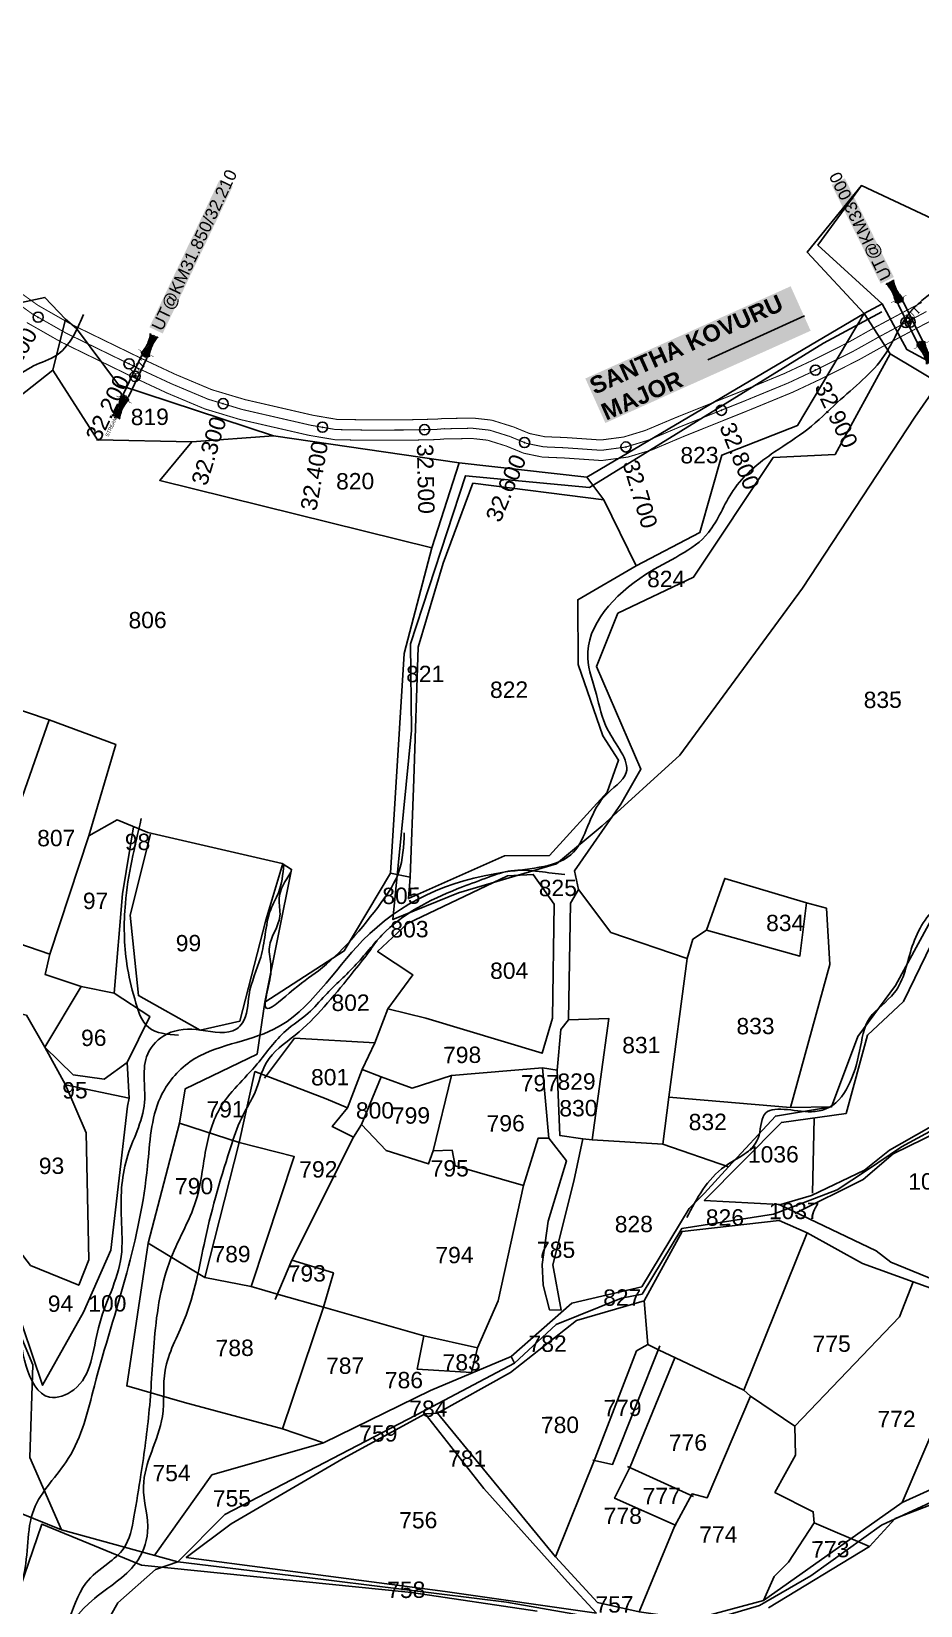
# Model space of a CAD drawing. Header units: inches. Extents: x 210717 to 251299, y 1601244 to 1613022.
# Drawn here: x 215051 to 215920, y 1608617 to 1610156 of the extents above; entities that cross this region are included whole.
import ezdxf
from ezdxf.enums import TextEntityAlignment as Align

# ---------------------------------------------------------------- set-up
doc = ezdxf.new("R2010")
doc.units = ezdxf.units.IN
doc.header["$LTSCALE"] = 15
doc.header["$MEASUREMENT"] = 0
doc.header["$PDMODE"] = 32
doc.header["$PDSIZE"] = 10
doc.linetypes.add('HIDDEN2', pattern=[0.1875, 0.125, -0.0625])
for name, color, linetype in [('BLOCK', 72, 'Continuous'), ('CANAL1', 7, 'Continuous'), ('CHANAGE', 1, 'Continuous'), ('PLOT', 7, 'Continuous'), ('PLOT NO', 7, 'Continuous'), ('POINT', 2, 'Continuous'), ('RE REMARKS', 7, 'Continuous'), ('REMARK', 6, 'Continuous'), ('ROAD', 1, 'Continuous'), ('STREAM', 4, 'Continuous'), ('STRUCTURE', 5, 'Continuous'), ('text2', 7, 'Continuous')]:
    doc.layers.add(name, color=color, linetype=linetype)
doc.styles.add('FONT2', font='Times New Roman')
doc.styles.get("Standard").update_dxf_attribs({"font": 'arial.ttf'})
doc.dimstyles.get("Standard").update_dxf_attribs({"dimtxt": 0.18, "dimasz": 0.18, "dimexe": 0.18, "dimexo": 0.0625, "dimgap": 0.09, "dimtad": 0, "dimtih": 1, "dimtoh": 1, "dimdec": 4, "dimzin": 0, "dimdsep": 46, "dimtxsty": 'Standard', "dimcen": 0.09, "dimadec": 0, "dimazin": 0, "dimtfac": 1, "dimtdec": 4, "dimtofl": 0, "dimtmove": 0, "dimatfit": 3, "dimfxl": 1, "dimtolj": 1, "dimtzin": 0, "dimarcsym": 0})

# ---------------------------------------------------------------- blocks, each defined once
blk = doc.blocks.new('CIRCLE-BOX')
for p, q in [((-0.5, 0), (0.5, 0)), ((0, 0.5), (0, -0.5))]:
    blk.add_line(p, q)
blk.add_circle((0, 0), 0.2)
blk = doc.blocks.new('UT')
at = {"layer": 'STRUCTURE'}
h = blk.add_hatch(dxfattribs=at)
h.set_pattern_fill('DASH', color=150, scale=8, angle=-39.6278, style=0)
h.set_pattern_definition([(320.372247933, (-4370.464, -6260.8811), (1.40800153113, 0.132407282), [1, -1])])
h.paths.add_polyline_path([(765163, 1700681.9), (765165.6, 1700680.6), (765167.2, 1700680.3), (765169.1, 1700680), (765172.4, 1700679.6), (765176.4, 1700679.3), (765179.5, 1700679.5), (765183.1, 1700679.9), (765187.7, 1700680.9), (765188.9, 1700681.2), (765193.1, 1700682.2), (765196.1, 1700680.2), (765196.1, 1700672.2), (765193.1, 1700670.2), (765190.5, 1700670.8), (765188.1, 1700671.3), (765185.5, 1700671.8), (765183.6, 1700672.1), (765181, 1700672.5), (765180.3, 1700672.5), (765178.5, 1700672.6), (765176.7, 1700672.6), (765174.6, 1700672.5), (765172.5, 1700672.3), (765170.4, 1700672), (765168.5, 1700671.7), (765166.1, 1700671.2), (765165, 1700670.8), (765163, 1700669.7)])
h.paths.add_polyline_path([(765259.1, 1700682.2), (765256.1, 1700680.2), (765256.1, 1700672.2), (765259.1, 1700670.2), (765261.9, 1700671), (765264.4, 1700671.6), (765266.4, 1700672), (765269.1, 1700672.5), (765272.7, 1700673), (765276.1, 1700673.1), (765278.6, 1700672.9), (765281.2, 1700672.7), (765283.9, 1700672.3), (765286.4, 1700671.9), (765288, 1700671.3), (765289.2, 1700670.6), (765289.1, 1700682.7), (765287.6, 1700681.8), (765285.7, 1700681.2), (765283, 1700680.7), (765281.2, 1700680.4), (765276.7, 1700679.9), (765272.7, 1700679.9), (765268.7, 1700680.3), (765264.8, 1700681), (765261.2, 1700681.7)])
at = {"layer": 'STRUCTURE', "color": 150, "const_width": 0.628}
for points in [[(765190.1, 1700688.2), (765190.1, 1700684.2), (765196.1, 1700680.2), (765256.1, 1700680.2), (765262.1, 1700684.2), (765262.1, 1700688.2)], [(765190.1, 1700664.2), (765190.1, 1700668.2), (765196.1, 1700672.2), (765256.1, 1700672.2), (765262.1, 1700668.2), (765262.1, 1700664.2)]]:
    blk.add_lwpolyline(points, dxfattribs=at)
at = {"layer": 'STRUCTURE', "color": 150}
for points in [[(765196.1, 1700680.2), (765256.1, 1700680.2)], [(765196.1, 1700672.2), (765256.1, 1700672.2)], [(765196.1, 1700672.2), (765256.1, 1700672.2)]]:
    blk.add_lwpolyline(points, dxfattribs=at)
at = {"layer": 'STRUCTURE', "color": 0}
blk.add_circle((765226.1, 1700676.2), 1.89, dxfattribs=at)
at = {"layer": 'STRUCTURE', "color": 150}
for points in [[(765163, 1700681.9), (765164.4, 1700681.1), (765167.9, 1700680.2), (765171.2, 1700679.8), (765176.1, 1700679.4), (765184.7, 1700680.3), (765193.1, 1700682.2)], [(765163, 1700669.7), (765164.3, 1700670.6), (765167.8, 1700671.6), (765171.2, 1700672.1), (765176, 1700672.6), (765184.7, 1700672), (765193.1, 1700670.2)], [(765289.1, 1700682.7), (765287.8, 1700681.9), (765284.3, 1700680.9), (765280.9, 1700680.4), (765276.1, 1700679.8), (765267.4, 1700680.5), (765259.1, 1700682.2)], [(765289.2, 1700670.6), (765287.8, 1700671.4), (765284.2, 1700672.3), (765280.9, 1700672.7), (765276.1, 1700673.1), (765267.4, 1700672.2), (765259.1, 1700670.2)]]:
    blk.add_spline(points, degree=3, dxfattribs=at)
at = {"layer": 'STRUCTURE', "color": 0}
blk.add_text('STREAM', height=5, dxfattribs=at).set_placement((765148.2, 1700675.8), align=Align.MIDDLE_CENTER)
for points in [[(765190.9, 1700676), (765164.2, 1700675.8)], [(765289.3, 1700676.7), (765265.4, 1700676.4)]]:
    blk.add_leader(points, dimstyle='Standard', override={"dimasz": 10, "dimgap": 0.09, "dimtad": 0}, dxfattribs=at)

msp = doc.modelspace()

# ---------------------------------------------------------------- linework, layer by layer
at = {"layer": 'CANAL1', "color": 1, "linetype": 'HIDDEN2', "ltscale": 4, "const_width": 1}
msp.add_lwpolyline([(215008.8, 1609910.8), (215051.6, 1609880), (215084.8, 1609861.1), (215154.3, 1609827.2), (215187.4, 1609811.8), (215223.7, 1609796.5), (215257, 1609786.5), (215324, 1609771.1), (215348.3, 1609766.9), (215377.8, 1609766.4), (215419.9, 1609766.5), (215447.3, 1609767.1), (215454.9, 1609767.8), (215455.4, 1609767.7), (215457.1, 1609767.7), (215481.8, 1609768.2), (215498.9, 1609766.3), (215518.7, 1609760.1), (215534.9, 1609753.4), (215551.6, 1609750), (215572.4, 1609749.1), (215608, 1609746.6), (215631.9, 1609749.8), (215654.3, 1609756.6), (215684.3, 1609769.3), (215748.8, 1609795.2), (215791.1, 1609812.6), (215819, 1609825.7), (215854.6, 1609843.6), (215881.4, 1609858.6), (215911, 1609874.4), (215925.9, 1609882.3)], dxfattribs=at)
at = {"layer": 'CANAL1', "color": 200, "const_width": 1}
for points in [[(215014.7, 1609918.9), (215057, 1609888.5), (215089.4, 1609870), (215158.6, 1609836.3), (215191.5, 1609820.9), (215227.1, 1609805.9), (215259.6, 1609796.2), (215326, 1609780.9), (215349.2, 1609776.9), (215377.9, 1609776.4), (215419.8, 1609776.5), (215446.7, 1609777.1), (215454.5, 1609777.8), (215455.6, 1609777.7), (215457, 1609777.7), (215482.3, 1609778.2), (215500.9, 1609776.1), (215522.1, 1609769.5), (215537.9, 1609763), (215552.8, 1609759.9), (215573, 1609759.1), (215607.7, 1609756.7), (215629.8, 1609759.6), (215650.9, 1609766), (215680.5, 1609778.5), (215745.1, 1609804.4), (215787, 1609821.7), (215814.7, 1609834.7), (215849.9, 1609852.4), (215876.6, 1609867.4), (215906.3, 1609883.3), (215921.5, 1609891.2)], [(215046.2, 1609871.6), (215080.1, 1609852.3), (215150, 1609818.2), (215183.4, 1609802.6), (215220.3, 1609787.1), (215254.5, 1609776.8), (215322, 1609761.3), (215347.4, 1609757), (215377.7, 1609756.4), (215420, 1609756.5), (215447.8, 1609757.1), (215455.2, 1609757.8), (215455.2, 1609757.8), (215457.1, 1609757.7), (215481.4, 1609758.2), (215496.8, 1609756.5), (215515.3, 1609750.7), (215532, 1609743.8), (215550.3, 1609740), (215571.9, 1609739.1), (215608.4, 1609736.6), (215634, 1609740), (215657.7, 1609747.1), (215688.1, 1609760), (215752.6, 1609785.9), (215795.1, 1609803.4), (215823.4, 1609816.7), (215859.3, 1609834.8), (215886.2, 1609849.8), (215915.7, 1609865.6), (215930.4, 1609873.3)]]:
    msp.add_lwpolyline(points, dxfattribs=at)
at = {"layer": 'PLOT'}
for points in [[(214711.2, 1610343.5), (214714.2, 1610127.4), (214757.1, 1610021.5), (214978.5, 1609877.9), (215064, 1609896.1), (215084.1, 1609874.9), (215094.7, 1609865.7), (215136, 1609810.7), (215287.3, 1609760.8), (215468.9, 1609734.3), (215593.7, 1609720.2), (215865.2, 1609880.5), (215882.6, 1609890), (215819.8, 1609947.1), (215862.4, 1610005.6), (215936.7, 1609970.7), (216077.7, 1610113.1), (216192.8, 1610214.8)], [(215781.3, 1609008.2), (215813.4, 1609017.8), (215865.5, 1609042.6), (215889.8, 1609062), (215954.8, 1609098.8), (216081, 1609171.1), (216176, 1609225.8), (216245.4, 1609240.9), (216321.9, 1609290.9), (216392.1, 1609325.2), (216404.5, 1609336.1), (216496.3, 1609415.5), (216546.1, 1609481.7), (216615.9, 1609507.2), (216610.1, 1609579.2), (216672.9, 1609665.4), (216607.9, 1609789.2), (216567.8, 1609820.3), (216588.6, 1609913.4), (216565.9, 1609947.1), (216586.6, 1610038.3), (216554.6, 1610091.9), (216490.2, 1610253.8)], [(216000.7, 1609775.2), (215890.5, 1609841.1), (215865.2, 1609880.5), (215809.3, 1609940.5), (215862.4, 1610005.6)], [(215593.7, 1609720.2), (215610.6, 1609698.3), (215642.2, 1609633.7), (215704.2, 1609666.2), (215726, 1609741.9), (215799.9, 1609771), (215865.2, 1609880.5)], [(216016.7, 1609785.8), (215906.8, 1609845.2), (215882.6, 1609890)], [(215031.3, 1609793.2), (215071.5, 1609824.9), (215084.1, 1609874.9)], [(215336.3, 1608775.8), (215296.1, 1608789.6), (215336.4, 1608908.4), (215434.3, 1608880.6), (215428, 1608848), (215481, 1608844.5), (215486.9, 1608868.9), (215434.3, 1608880.6), (215486.9, 1608868.9), (215507.3, 1608914.6), (215532, 1609027.4), (215546.4, 1609074), (215556.8, 1609074), (215550.6, 1609142.5), (215564.9, 1609140.5), (215568.5, 1609180), (215575.8, 1609189.6), (215577.9, 1609303.6), (215585.7, 1609317), (215581.7, 1609335.3), (215627, 1609400.4), (215646.7, 1609434.9), (215603.2, 1609535.3), (215624.2, 1609587.3), (215698.3, 1609622.5), (215776.2, 1609739.7), (215836.6, 1609742.4), (215890.5, 1609841.1)], [(215071.5, 1609824.9), (215115.2, 1609756.9), (215207.6, 1609754.9), (215176.2, 1609717.2), (215442.2, 1609651.3), (215468.9, 1609734.3)], [(215207.6, 1609754.9), (215287.3, 1609760.8)], [(215610.6, 1609698.3), (215482.4, 1609714.4), (215453.2, 1609636.1), (215428.9, 1609554.2), (215424.7, 1609425.1), (215421.1, 1609329.2), (215401.8, 1609332.9), (215356.7, 1609257), (215279.1, 1609206.8), (215305.2, 1609336.7), (215295.9, 1609342.5), (215164.6, 1609372.7), (215134.5, 1609385.3), (215107, 1609369.7), (215068.6, 1609253.8), (214996.4, 1609278.6)], [(215442.2, 1609651.3), (215415.2, 1609547.9), (215401.8, 1609332.9)], [(215642.2, 1609633.7), (215585, 1609600.5), (215585.3, 1609537), (215609.5, 1609467.5), (215624.9, 1609443.5), (215613.7, 1609412.2), (215557.2, 1609350.2), (215513.2, 1609350.1), (215419.3, 1609308.1), (215421.1, 1609329.2)], [(214980.2, 1609512.6), (215068, 1609482.9), (215133.2, 1609458.9), (215107, 1609369.7)], [(215068, 1609482.9), (214996.4, 1609278.6)], [(215131.8, 1609215.6), (215139.7, 1609312.7), (215150.4, 1609378.5)], [(215167.1, 1609371.3), (215147.2, 1609292.1), (215155.4, 1609213.3), (215215.7, 1609179.4), (215254.6, 1609188.4), (215280.1, 1609287), (215296.6, 1609342.4)], [(215374.3, 1609141), (215386.4, 1609167), (215399.3, 1609200.4), (215423.7, 1609233.5), (215389.3, 1609256.3), (215418.4, 1609283.9), (215516.3, 1609330.3), (215541.4, 1609331.8), (215561.8, 1609302.8), (215560.3, 1609191.3), (215550.3, 1609156.9), (215436.4, 1609191.3), (215399.3, 1609200.4)], [(215691.8, 1609249.6), (215697.5, 1609268.4), (215711, 1609277.2), (215728.7, 1609327.9), (215808.8, 1609303.9), (215802.2, 1609252), (215711, 1609277.2)], [(215170.7, 1608665.4), (215227.3, 1608744.6), (215336.3, 1608775.8), (215441, 1608827), (215519.9, 1608860.3), (215579.2, 1608912.4), (215647.5, 1608928.4), (215693.8, 1609004.9), (215708.9, 1609020), (215732.5, 1609045.8), (215778.3, 1609095.4), (215833.2, 1609104.5), (215858.7, 1609173.3), (215895.8, 1609223.2), (215950, 1609323.4)], [(215599, 1609072.3), (215668.2, 1609067.9), (215674, 1609114.1), (215691.8, 1609249.6), (215617.4, 1609274.9), (215585.7, 1609317)], [(214928.2, 1609302.5), (214959.1, 1609150.4), (214955.3, 1609061.8), (214996.8, 1609018), (215010.3, 1608965.3), (215032.9, 1608917.3), (215061.7, 1608832.1), (215101.5, 1608903.5), (215128.4, 1608964.4), (215144.8, 1609105.3), (215146.3, 1609113.1), (215084.2, 1609126.1), (215063.9, 1609162.9), (215045.8, 1609194.2), (215005.9, 1609202.7), (214996.8, 1609018), (215049.9, 1608949.2), (215097, 1608930), (215107, 1608955), (215104.3, 1609079), (215084.2, 1609126.1)], [(215808.8, 1609303.9), (215828.2, 1609298.7), (215831.6, 1609243.6), (215792.9, 1609103.7), (215674, 1609114.1)], [(215962.7, 1608923.3), (215891.2, 1608952.4), (215876.9, 1608963.5), (215781.9, 1609008.8), (215708.6, 1609012.9), (215784.2, 1609089.2), (215847.4, 1609098), (215868.2, 1609174.7), (215903.4, 1609207.5), (215952.8, 1609309)], [(215068.6, 1609253.8), (215064.2, 1609233.9), (215099.3, 1609222.3), (215131.8, 1609215.6), (215166.6, 1609192.7), (215144.4, 1609147.9), (215146.3, 1609113.1)], [(215144.4, 1609147.9), (215121.9, 1609131.6), (215091.5, 1609135.8), (215063.9, 1609162.9), (215099.3, 1609222.3)], [(215164.8, 1608971.2), (215195.6, 1609088.6), (215201.2, 1609122.1), (215271.4, 1609156.1), (215279.1, 1609206.8)], [(215575.8, 1609189.6), (215615.3, 1609190.9), (215599, 1609072.3), (215589.9, 1609073.1)], [(215386.4, 1609167), (215308, 1609171.6), (215278.8, 1609132.4)], [(215253.9, 1609069.7), (215269.3, 1609138.9), (215339.1, 1609112.3), (215359.8, 1609103.5), (215344.7, 1609085.3), (215365.8, 1609074.7), (215373.5, 1609087.1), (215392.8, 1609133.8), (215374.3, 1609141), (215359.8, 1609103.5)], [(215392.8, 1609133.8), (215423, 1609122.9), (215461.6, 1609135.1), (215550.6, 1609142.5)], [(215373.5, 1609087.1), (215397.6, 1609061.8), (215438.9, 1609048.6), (215443.7, 1609061.4), (215461.6, 1609135.1)], [(215556.8, 1609074), (215573.9, 1609051.7), (215555.9, 1608992.6), (215550.1, 1608950.2), (215551.1, 1608930.1), (215557.4, 1608905.9), (215568.9, 1608905.7), (215560.7, 1608949.9), (215581.2, 1609031.8), (215589.9, 1609073.1), (215567.5, 1609076.3), (215564.9, 1609140.5)], [(216043.4, 1609131.9), (215893.4, 1609058.4), (215864.1, 1609033.3), (215797.4, 1609000)], [(215792.9, 1609103.7), (215833.2, 1609104.5)], [(215195.6, 1609088.6), (215253.9, 1609069.7), (215307.8, 1609055.8), (215265.6, 1608928.8)], [(215816, 1609093.3), (215814.6, 1609020)], [(215253.9, 1609069.7), (215220.2, 1608937.4)], [(215365.8, 1609074.7), (215305.4, 1608954.4)], [(215668.2, 1609067.9), (215732.5, 1609045.8)], [(215443.7, 1609061.4), (215462.2, 1609062), (215465.2, 1609046.8), (215532, 1609027.4)], [(215603.4, 1608609.3), (215455.3, 1608630.4), (215202.1, 1608663.7), (215245.9, 1608696.6), (215355.6, 1608760.5), (215435.6, 1608804.1), (215447.8, 1608805), (215519.1, 1608844.6), (215583.6, 1608895.4), (215649.9, 1608914.8), (215653.4, 1608872.1), (215664.7, 1608866.6), (215680.4, 1608859.1), (215747.5, 1608827.3), (215753.8, 1608821.5), (215797.1, 1608792.1), (215899.5, 1608899.2), (215913, 1608933.3), (215863.4, 1608951.3), (215809.3, 1608981.1), (215782, 1608993.4), (215687, 1608982.4), (215649.9, 1608914.8)], [(215747.5, 1608827.3), (215809.3, 1608981.1)], [(215296.1, 1608789.6), (215200.5, 1608815.2), (215144, 1608831.5), (215164.8, 1608971.2), (215220.2, 1608937.4), (215265.6, 1608928.8), (215292.2, 1608920.9), (215336.4, 1608908.4)], [(215336.4, 1608908.4), (215346, 1608942.1), (215305.4, 1608954.4), (215289, 1608915.9)], [(215913, 1608933.3), (215969.5, 1608913.1), (215982, 1608904.2), (216018.5, 1608885.5), (216145, 1608826.8)], [(215982, 1608904.2), (215902.2, 1608717.5), (215947.4, 1608738), (215975.8, 1608735.5), (215998.7, 1608730), (216108.3, 1608771.1), (216139.5, 1608765.7), (216157.3, 1608776.3)], [(215653.4, 1608872.1), (215642.5, 1608865.8), (215602, 1608761), (215563.1, 1608664.4), (215604.2, 1608619.7), (215645, 1608610.7), (215697.6, 1608603.2)], [(215665.2, 1608870.7), (215619.1, 1608754.8), (215599.8, 1608758.9)], [(215679.8, 1608859), (215636.3, 1608752.3), (215621, 1608721.7), (215681.2, 1608694.9)], [(215645, 1608610.7), (215679.7, 1608694.1), (215696.8, 1608725.9), (215711.5, 1608722), (215753.8, 1608821.5)], [(215435.6, 1608804.1), (215493, 1608731.3), (215575, 1608639.8), (215603.4, 1608609.3)], [(215563.1, 1608664.4), (215447.8, 1608805)], [(215797.1, 1608792.1), (215797.8, 1608763.8), (215777.7, 1608727.3), (215815.3, 1608708.4), (215816, 1608697.7), (215870.3, 1608674.6)], [(215633.6, 1608752.8), (215698.1, 1608723.4)], [(215771.5, 1608614.4), (215870.3, 1608674.6), (215895.3, 1608702), (215964.3, 1608728.4), (216004.6, 1608721.5), (216052.2, 1608713.8), (216113.7, 1608692.9), (216227, 1608650.4), (216233.3, 1608632.8), (216210.7, 1608541.1)], [(215902.2, 1608717.5), (215766.5, 1608621.7), (215777, 1608645.1), (215790.9, 1608659.2), (215816, 1608697.7)], [(215026.3, 1608595.1), (215060.9, 1608696.2), (215158.5, 1608656.1), (215422.3, 1608629.6), (215545.4, 1608611.1)], [(215766.5, 1608621.7), (215697.6, 1608603.2)]]:
    msp.add_lwpolyline(points, dxfattribs=at)
at = {"layer": 'POINT'}
for p in [(215910, 1609872, 60), (215152, 1609819, 59)]:
    msp.add_point(p, dxfattribs=at)
at = {"layer": 'ROAD', "color": 30}
for points in [[(214495.6, 1610178.8), (214542.3, 1610109), (214547.6, 1610029.6), (214568.6, 1609940.5), (214636.7, 1609787.1), (214641.9, 1609693.8), (214707.9, 1609606.2), (214754.3, 1609536.3), (214813.7, 1609469), (214871.9, 1609358.8), (214914.2, 1609299.3), (214930.3, 1609223.2), (214938.3, 1609150.1), (214927.9, 1609066.4), (214986.9, 1609007.5), (215052.2, 1608852), (215049.3, 1608761.6), (215080, 1608690.6), (215193.9, 1608659.6)], [(216209.1, 1610176.5), (216168.9, 1610086.3), (216160.3, 1610063.7), (216044.4, 1609931.7), (215957.6, 1609841.1), (215914.7, 1609778.9), (215804.8, 1609611.7), (215684.8, 1609448.3), (215609, 1609379.2), (215564.2, 1609342.3), (215468.3, 1609313.9), (215404.2, 1609287.7), (215422.3, 1609472.6), (215421.3, 1609557.3), (215475.1, 1609721.7), (215596.6, 1609710.1), (215825.4, 1609851.5), (215882.2, 1609881.9)], [(216504.8, 1608609.1), (216379.3, 1608693.6), (216316, 1608730.3), (216233.5, 1608760.3), (216164.3, 1608767), (216132.2, 1608763.6), (216081.7, 1608757.9), (216012.4, 1608725.4), (215965, 1608733.7), (215881.9, 1608695.3), (215813, 1608645.9), (215762.7, 1608616.7), (215688.9, 1608595)], [(215639.5, 1608598.1), (215515.4, 1608619.9), (215315.2, 1608644.9), (215193.9, 1608659.6), (215171.9, 1608652), (215135.2, 1608619.2), (215122.9, 1608597.6)]]:
    msp.add_lwpolyline(points, dxfattribs=at)
at = {"layer": 'ROAD'}
for points in [[(215519.9, 1608860.3), (215523.2, 1608853.8), (215563.8, 1608891.5), (215627.8, 1608917.3), (215647.8, 1608921.4), (215686.7, 1608985.4), (215776.3, 1608999.4), (215838.6, 1609023.2), (215867.4, 1609042.1), (215901.6, 1609065.2), (216077.4, 1609160.6), (216188.9, 1609220.7), (216244.5, 1609237.6), (216345, 1609295.8), (216475.8, 1609383.8), (216667.7, 1609459.8), (216871.9, 1609600.2)], [(215193.9, 1608659.6), (215239.7, 1608705.8), (215442.9, 1608811.3), (215523.2, 1608853.8)], [(214840.2, 1608779.4), (214952.5, 1608741.9), (215011.2, 1608718.5), (215080, 1608690.6)]]:
    msp.add_lwpolyline(points, dxfattribs=at)
at = {"layer": 'STREAM'}
for points in [[(215006, 1608585.4), (215042.9, 1608646), (215053, 1608710.4), (215086.8, 1608760.4), (215112.3, 1608831.5), (215144, 1608942.2), (215164.3, 1609046.6), (215176.8, 1609113.5), (215205.9, 1609148.7), (215287.9, 1609180.4), (215374.6, 1609267.1), (215514.2, 1609334.2), (215580.9, 1609353.5), (215610.6, 1609407.5), (215632.4, 1609431.4), (215614.1, 1609473.6), (215603.2, 1609507.7), (215594.7, 1609543.4), (215651.2, 1609625.1), (215712.8, 1609666.3), (215736.9, 1609707.2), (215777.4, 1609745), (215809.8, 1609767.3), (215838.9, 1609793.6), (215885, 1609839.6), (215909.1, 1609880.6), (215981.2, 1609941.9), (215996.3, 1609981.1), (216019.6, 1610029.3), (216066.6, 1610053.4), (216096.7, 1610061.8), (216124.2, 1610094.6), (216179, 1610169.5), (216200.7, 1610215.2)], [(215297.6, 1609341.4), (215292.2, 1609313.8), (215284.7, 1609297.4), (215279.3, 1609272.9), (215274.9, 1609250.9), (215263.5, 1609214.1), (215257.1, 1609186.5), (215251.5, 1609180.9), (215216.3, 1609179.6), (215183.2, 1609175.7), (215164.4, 1609156.2), (215161.3, 1609108.9), (215143.9, 1609053.7), (215138.7, 1608995), (215138.5, 1608958.2), (215116.2, 1608888.2), (215092.2, 1608827.8), (215068.3, 1608820.5), (215045.5, 1608850.9), (215037, 1608893.1), (215010.9, 1608963.8), (214996.7, 1609016.7), (214959.3, 1609031.7), (214948.8, 1609066.8), (214942.9, 1609093.3), (214944.5, 1609153.2), (214944, 1609204.2), (214932.9, 1609257.2), (214919.2, 1609297.3), (214895.3, 1609343.2), (214860, 1609412.3), (214850, 1609442.8), (214814.7, 1609507.6), (214789.1, 1609574.1), (214794.7, 1609630.3), (214831.5, 1609699.2), (214859.4, 1609718.3), (214883.1, 1609744.5), (214899.7, 1609773.2), (214967.3, 1609808.5), (214998.4, 1609812.8), (215030.5, 1609817.2), (215052.9, 1609829.1), (215075.8, 1609840), (215093.5, 1609861.6), (215101.5, 1609879.5)], [(215691.7, 1608996.2), (215728.7, 1609046.2), (215761.3, 1609073.7), (215767.3, 1609096.8), (215813.4, 1609099.7), (215827.7, 1609102.4), (215860.6, 1609159), (215870.5, 1609191.4), (215894.5, 1609215.9), (215912.1, 1609261.7), (215938.9, 1609302.9), (215972.1, 1609318), (216018.7, 1609325.6), (216071.5, 1609400), (216084.6, 1609420.1), (216074.2, 1609441.5), (216067.2, 1609481.9), (216054.5, 1609523.8), (216057.4, 1609553.4), (216066.1, 1609614.4), (216061.5, 1609669.2), (216061.3, 1609693.3), (216065.3, 1609711.2), (216082.6, 1609721.6), (216086, 1609740.6), (216101.5, 1609791.2), (216115.4, 1609851.3)], [(215158.2, 1609386.4), (215142.6, 1609303.4), (215144.1, 1609243.9), (215151.7, 1609210), (215165.4, 1609182), (215194.6, 1609174.5)], [(215304.4, 1609333.9), (215293, 1609308), (215293.7, 1609291), (215283.4, 1609260.9), (215284.9, 1609242), (215281.9, 1609219.6), (215280.1, 1609201.2), (215302.8, 1609215.8), (215331.4, 1609237.6), (215392.8, 1609304.3), (215410.1, 1609334.5), (215415.3, 1609372.6)], [(214901.3, 1608112.5), (214914.8, 1608142.8), (214924.4, 1608161.3), (214926.3, 1608177.6), (214921.4, 1608210.3), (214911.5, 1608234.2), (214920.3, 1608279.8), (214944.1, 1608302.9), (214996.9, 1608353.8), (215009.4, 1608388.2), (215009.2, 1608415.3), (215002.3, 1608450.4), (215019.8, 1608497.1), (215046.9, 1608548.9), (215085.4, 1608599.6), (215104, 1608638.6), (215125.3, 1608657.7), (215141, 1608672.7), (215151, 1608703.4), (215157.8, 1608744.8), (215166, 1608808.5), (215171, 1608878.1), (215187.2, 1608956.4), (215212.8, 1609016.4), (215220.2, 1609056.7), (215234.6, 1609102.3), (215271.6, 1609146.5), (215299.4, 1609178.9), (215321.3, 1609196), (215338, 1609213.5), (215368.4, 1609243.9), (215397.3, 1609276.3), (215472.2, 1609319.6), (215497.7, 1609329), (215519.6, 1609335.4), (215547.2, 1609334.6), (215572.3, 1609331.7)], [(215005.7, 1608429.5), (215029.6, 1608467.3), (215051.8, 1608523.6), (215112.3, 1608623.7), (215152.7, 1608658), (215164.3, 1608688.5), (215160.3, 1608733.2), (215178.8, 1608801.6), (215181.5, 1608846.9), (215200.2, 1608896), (215220.6, 1608974.8), (215246.6, 1609068.2), (215257.7, 1609096.6), (215269.4, 1609118.8), (215280.5, 1609147.7), (215308.6, 1609174.7), (215362.3, 1609232.6), (215378.6, 1609253.3), (215388.8, 1609267.3)]]:
    msp.add_spline(points, degree=3, dxfattribs=at)
at = {"layer": 'text2', "color": 3}
for p in [(215057.3, 1609876.8), (215905.8, 1609871.6), (215146.2, 1609831.2), (215817.4, 1609825), (215238.2, 1609792.2), (215725.4, 1609785.8), (215335.4, 1609769.2), (215435.2, 1609766.8), (215533, 1609754.2), (215632.1, 1609749.9)]:
    msp.add_point(p, dxfattribs=at)

# ---------------------------------------------------------------- block references
at = {"layer": 'BLOCK'}
for p in [(215910, 1609872, 60), (215152, 1609819, 59)]:
    msp.add_blockref('CIRCLE-BOX', p, dxfattribs=at)
at = {"layer": 'STRUCTURE', "color": 0}
for p, xscale, yscale, zscale, rotation in [((1520406.6, 1659320.2, 60), 0.6999999999999997, 0.6999999999999997, 0.6999999999999997, 116.3963649447981), ((1059978.7, 614618.3, 59), 0.6999999999999996, 0.6999999999999996, 0.6999999999999996, 64.5535106756111)]:
    msp.add_blockref('UT', p, dxfattribs=dict(at, xscale=xscale, yscale=yscale, zscale=zscale, rotation=rotation))

# ---------------------------------------------------------------- texts
at = {"layer": 'CHANAGE'}
for s, rotation, p in [('32.100', 60.2797, (215050.4, 1609864.6)), ('32.200', 64.0265, (215140.1, 1609818.6)), ('32.300', 73.2555, (215234.1, 1609778.8)), ('32.400', 80.2072, (215333.1, 1609755.4)), ('32.600', 67.6402, (215527.7, 1609741.3))]:
    msp.add_text(s, height=16, rotation=rotation, dxfattribs=at).set_placement(p, align=Align.MIDDLE_RIGHT)
for s, rotation, p in [('32.900', 295.238, (215823.3, 1609812.3)), ('32.800', 291.8454, (215730.6, 1609772.8)), ('32.500', 271.2806, (215435.6, 1609752.8)), ('32.700', 286.7098, (215636.2, 1609736.5))]:
    msp.add_text(s, height=16, rotation=rotation, dxfattribs=at).set_placement(p, align=Align.MIDDLE_LEFT)
at = {"layer": 'PLOT NO'}
for s, p in [('819', (215166.5, 1609779.3)), ('823', (215704, 1609741.9)), ('820', (215367.3, 1609716.4)), ('824', (215671.4, 1609620.8)), ('806', (215164.3, 1609580.6)), ('821', (215435.8, 1609527.9)), ('822', (215517.8, 1609512.5)), ('835', (215883.2, 1609502.6)), ('807', (215075, 1609367.4)), ('98', (215154.5, 1609363.6)), ('825', (215565.5, 1609318.6)), ('97', (215113.5, 1609306)), ('805', (215412.5, 1609310.9)), ('803', (215420.4, 1609278.2)), ('834', (215787.8, 1609284.4)), ('99', (215204.3, 1609264.6)), ('804', (215517.9, 1609237.7)), ('802', (215362.8, 1609206.3)), ('833', (215758.8, 1609183.5)), ('96', (215111.7, 1609172)), ('831', (215647.1, 1609164.9)), ('798', (215471.9, 1609155.3)), ('801', (215342.8, 1609133.5)), ('95', (215093.3, 1609120.7)), ('797', (215547.9, 1609127.6)), ('829', (215583.8, 1609129.2)), ('791', (215240.6, 1609102.1)), ('830', (215585.6, 1609103.2)), ('800', (215386.7, 1609101)), ('799', (215421.9, 1609096)), ('796', (215514.5, 1609088.4)), ('832', (215712.1, 1609089.7)), ('1036', (215776.2, 1609058)), ('93', (215070.4, 1609046.8)), ('792', (215331.3, 1609043.3)), ('795', (215459.8, 1609044.3)), ('790', (215209.8, 1609026.9)), ('1039', (215933, 1609031.6)), ('826', (215728.9, 1608996.3)), ('1037', (215796.7, 1609002.7)), ('828', (215639.8, 1608989.8)), ('785', (215563.8, 1608964.6)), ('789', (215246.4, 1608960.4)), ('794', (215464.4, 1608959.5)), ('793', (215320, 1608941.5)), ('827', (215628.5, 1608918)), ('94', (215079.2, 1608912)), ('100', (215125, 1608912.2)), ('782', (215555.5, 1608872.8)), ('775', (215833.3, 1608872.8)), ('788', (215249.5, 1608868.7)), ('787', (215357.5, 1608851.3)), ('783', (215471.5, 1608854.5)), ('786', (215415, 1608837.2)), ('779', (215628.7, 1608810)), ('784', (215438.9, 1608809.2)), ('772', (215896.7, 1608799.2)), ('759', (215390, 1608785)), ('780', (215567.6, 1608793.4)), ('776', (215692.7, 1608776.1)), ('781', (215476.8, 1608760.5)), ('754', (215187.7, 1608746.3)), ('755', (215246.8, 1608721.6)), ('777', (215667.1, 1608723.9)), ('778', (215629, 1608704.5)), ('756', (215429, 1608700.2)), ('774', (215722.5, 1608686.2)), ('773', (215832, 1608671.8)), ('758', (215417.3, 1608632.1)), ('757', (215620.9, 1608617.8))]:
    msp.add_text(s, height=16, rotation=0.486, dxfattribs=at).set_placement(p, align=Align.MIDDLE_CENTER)
at = {"layer": 'REMARK', "color": 2, "style": 'FONT2'}
for p in [(215910, 1609872, 60), (215152, 1609819, 59)]:
    msp.add_text('UT', height=8, rotation=45, dxfattribs=at).set_placement(p)
at = {"layer": 'STRUCTURE', "color": 5, "attachment_point": 1, "bg_fill": 1, "box_fill_scale": 1.1, "bg_fill_color": 7, "bg_fill_true_color": 16777215, "bg_fill_transparency": 0}
for s, insert, char_height, width, rotation in [('UT@KM31.850/32.210', (215167.7, 1609867.6, 59), 12, 156.781, 64.5535), ('UT@KM33.000', (215881.7, 1609911.2, 60), 12, 105.51, 116.3964), ('{\\fArial|b1|i0|c0|p34;\\C1;SANTHA KOVURU MAJOR}', (215594.6, 1609816), 16.64, 216.744, 24.1968)]:
    msp.add_mtext(s, dxfattribs=dict(at, insert=insert, char_height=char_height, width=width, rotation=rotation))

# ---------------------------------------------------------------- leaders
at = {"layer": 'RE REMARKS', "color": 1}
msp.add_leader([(215806.6, 1609878.3, -19), (215712.1, 1609835, -19)], dimstyle='Standard', override={"dimasz": 45}, dxfattribs=at)

doc.saveas('drawing.dxf')
